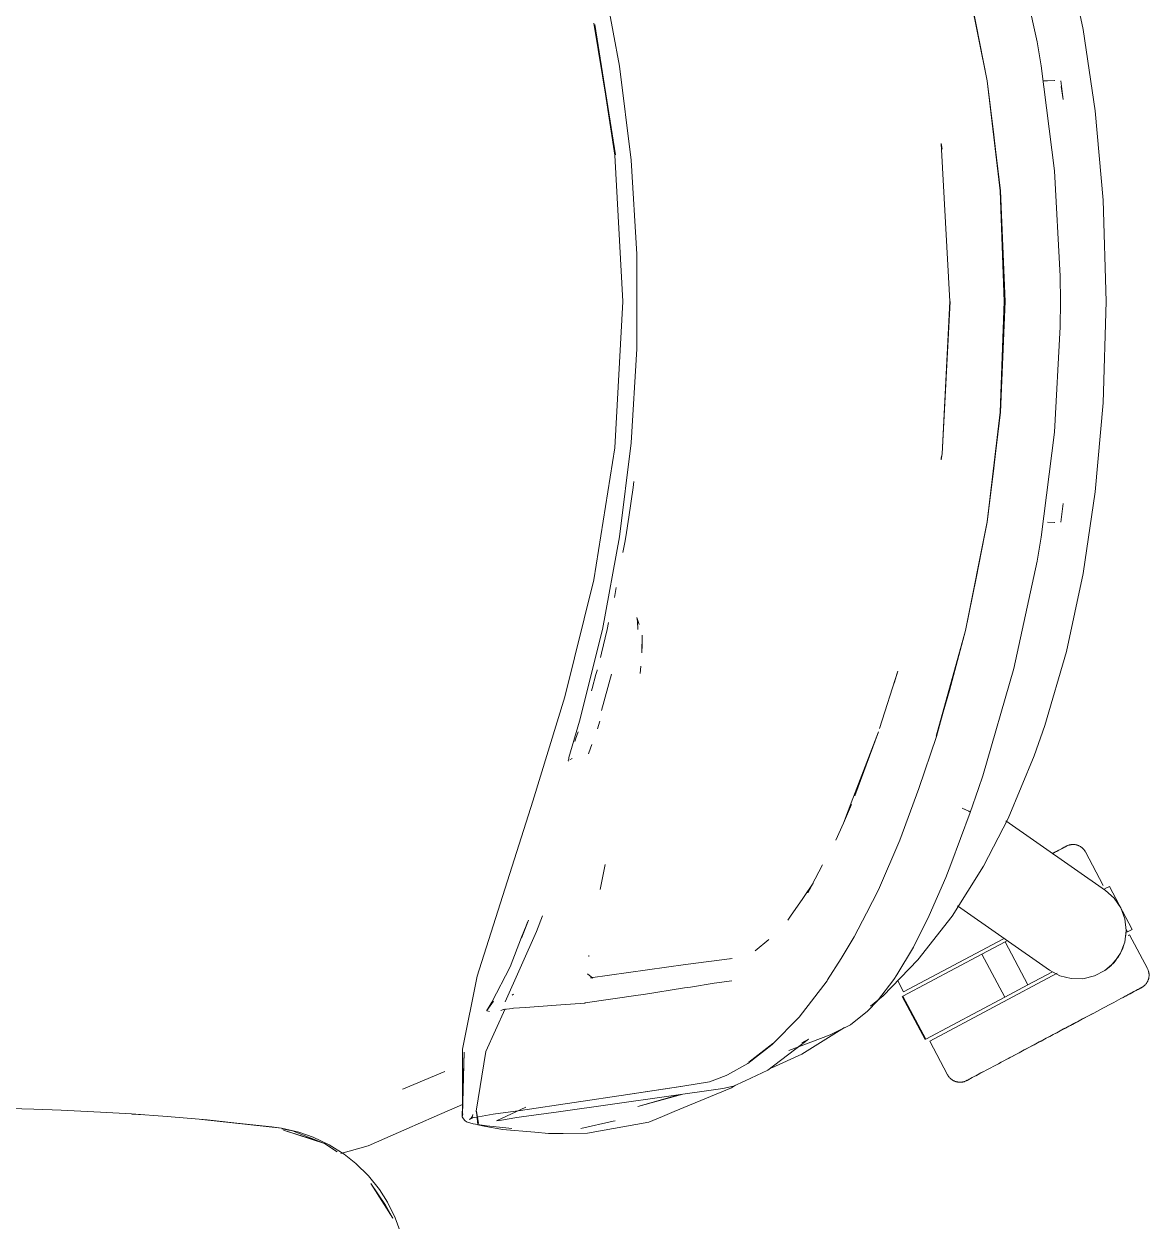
# Model space of a CAD drawing. Header units: millimetres. Extents: x 155927 to 295199, y -4084 to 97293.
# Drawn here: x 192864.7 to 193187.9, y 11078.5 to 11422.4 of the extents above; entities that cross this region are included whole.
import ezdxf

# ---------------------------------------------------------------- set-up
doc = ezdxf.new("R2010")
doc.units = ezdxf.units.MM
doc.header["$MEASUREMENT"] = 0
doc.layers.add('G-IMPT', color=8, linetype='CONTINUOUS', lineweight=9)
doc.layers.add('I-FURN', color=8, linetype='CONTINUOUS', lineweight=9)

msp = doc.modelspace()

# ---------------------------------------------------------------- linework, layer by layer
at = {"layer": 'G-IMPT'}
for p, q in [((193155.69, 11417.26), (193149.03, 11448.05)), ((193164.12, 11443.15), (193168.94, 11420.79)), ((193030.85, 11436.88), (193035.78, 11410.21)), ((193141.34, 11405.99), (193135.13, 11437.23)), ((193135.13, 11437.23), (193141.34, 11406.07)), ((193135.17, 11437.12), (193138.25, 11422.09)), ((193028.38, 11422.56), (193034.64, 11384.82)), ((193034.38, 11384.65), (193028.65, 11422.18)), ((193034.64, 11384.82), (193028.65, 11422.18)), ((193141.34, 11405.99), (193138.25, 11422.09)), ((193172.43, 11397.37), (193168.94, 11420.79)), ((193156.88, 11410.34), (193155.69, 11417.26)), ((193035.78, 11410.21), (193039.08, 11383.29)), ((193160.69, 11380.17), (193156.88, 11410.34)), ((193145.17, 11374.48), (193141.34, 11406.07)), ((193143.29, 11390.51), (193141.34, 11405.99)), ((193145.13, 11374.44), (193141.34, 11405.99)), ((193157.43, 11405.99), (193158.67, 11406.03)), ((193160.77, 11406.1), (193158.67, 11406.03)), ((193160.77, 11406.1), (193160.66, 11406.1)), ((193162.53, 11406.07), (193163.18, 11400.66)), ((193162.61, 11404.43), (193163.18, 11400.66)), ((193174.69, 11371.8), (193172.43, 11397.37)), ((193128.13, 11387.94), (193128.17, 11387.69)), ((193130.68, 11342.66), (193128.17, 11388)), ((193128.17, 11388), (193128.4, 11386.39)), ((193128.4, 11386.39), (193128.17, 11387.69)), ((193143.29, 11390.51), (193145.13, 11374.44)), ((193034.38, 11384.65), (193036.74, 11342.66)), ((193040.73, 11356.22), (193039.08, 11383.29)), ((193162.31, 11349.97), (193160.69, 11380.17)), ((193145.13, 11374.44), (193145.8, 11359.54)), ((193145.13, 11374.44), (193146.27, 11342.66)), ((193146.5, 11342.66), (193145.17, 11374.48)), ((193175.54, 11342.66), (193174.69, 11371.8)), ((193145.8, 11359.54), (193146.27, 11342.66)), ((193040.73, 11329.1), (193040.73, 11356.22)), ((193162.31, 11349.97), (193162.4, 11342.66)), ((193034.38, 11300.67), (193036.74, 11342.66)), ((193130.73, 11342.66), (193128.4, 11298.93)), ((193130.68, 11342.66), (193128.4, 11298.93)), ((193145.13, 11310.88), (193146.27, 11342.66)), ((193145.17, 11310.84), (193146.5, 11342.66)), ((193145.8, 11325.77), (193146.27, 11342.66)), ((193162.31, 11335.35), (193162.4, 11342.66)), ((193174.69, 11313.52), (193175.54, 11342.66)), ((193162.31, 11335.35), (193160.69, 11305.14)), ((193040.73, 11329.1), (193039.08, 11302.03)), ((193145.8, 11325.77), (193145.13, 11310.88)), ((193172.43, 11287.95), (193174.69, 11313.52)), ((193145.13, 11310.88), (193141.34, 11279.33)), ((193145.17, 11310.84), (193141.34, 11279.25)), ((193145.13, 11310.88), (193143.29, 11294.8)), ((193160.69, 11305.14), (193156.88, 11274.97)), ((193035.78, 11275.11), (193039.08, 11302.03)), ((193028.38, 11262.76), (193034.38, 11300.67)), ((193128.4, 11298.93), (193128.14, 11297.15)), ((193128.4, 11298.93), (193128.17, 11297.63)), ((193128.13, 11297.38), (193128.17, 11297.63)), ((193141.34, 11279.33), (193143.29, 11294.8)), ((193038.4, 11280.74), (193039.69, 11289.26)), ((193039.69, 11289.26), (193039.88, 11290.92)), ((193168.94, 11264.53), (193172.43, 11287.95)), ((193162.53, 11279.24), (193163.18, 11284.66)), ((193038.4, 11280.74), (193037.55, 11275.11)), ((193135.17, 11248.2), (193141.34, 11279.33)), ((193135.17, 11248.2), (193141.34, 11279.25)), ((193141.34, 11279.33), (193138.25, 11263.22)), ((193158.67, 11279.29), (193160.77, 11279.21)), ((193160.77, 11279.21), (193160.66, 11279.21)), ((193030.85, 11248.44), (193035.78, 11275.11)), ((193037.55, 11275.11), (193037.3, 11273.48)), ((193156.88, 11274.97), (193155.69, 11268.05)), ((193036.75, 11270.58), (193037.3, 11273.48)), ((193149.03, 11237.26), (193155.69, 11268.05)), ((193164.12, 11242.16), (193168.94, 11264.53)), ((193028.38, 11262.76), (193020.07, 11229.07)), ((193034.82, 11260.48), (193034.29, 11257.66)), ((193135.17, 11248.2), (193138.25, 11263.22)), ((193032.62, 11250.43), (193032.17, 11248.46)), ((193040.95, 11250.8), (193040.73, 11251.85)), ((193040.73, 11251.85), (193041.42, 11249.9)), ((193040.95, 11250.8), (193040.98, 11248.49)), ((193030.85, 11248.44), (193024.3, 11222.12)), ((193030.61, 11241.7), (193032.17, 11248.46)), ((193040.99, 11248.63), (193040.98, 11248.49)), ((193042.27, 11246.79), (193042.18, 11241.73)), ((193042.27, 11246.79), (193042.27, 11244.01)), ((193135.17, 11248.2), (193126.74, 11217.79)), ((193135.17, 11248.2), (193126.79, 11217.7)), ((193130.52, 11230.95), (193135.17, 11248.2)), ((193042.18, 11241.73), (193042.27, 11244.01)), ((193030.61, 11241.7), (193030.28, 11240.41)), ((193157.95, 11220.92), (193164.12, 11242.16)), ((193029, 11235.55), (193029.31, 11236.69)), ((193029.31, 11236.69), (193029.36, 11236.86)), ((193041.87, 11237.94), (193041.66, 11235.85)), ((193115.72, 11236.52), (193110.47, 11220.03)), ((193115.72, 11236.52), (193114.64, 11233.08)), ((193149.03, 11237.26), (193140.08, 11206.44)), ((193029, 11235.55), (193027.88, 11231.55)), ((193030.58, 11225.22), (193033.49, 11235.62)), ((193027.88, 11231.55), (193027.67, 11230.86)), ((193130.52, 11230.95), (193126.74, 11217.79)), ((193010.89, 11199.1), (193020.07, 11229.07)), ((193024.3, 11222.12), (193021.23, 11211.69)), ((193023.14, 11216.92), (193023.88, 11219.02)), ((193030.14, 11222.13), (193029.41, 11219.92)), ((193110.19, 11219.04), (193103.37, 11200.64)), ((193110.19, 11219.04), (193103.48, 11201.59)), ((193157.95, 11220.92), (193154.88, 11212.19)), ((193023.14, 11216.92), (193022.9, 11216.26)), ((193126.79, 11217.7), (193121.78, 11202.79)), ((193027.43, 11214.37), (193026.81, 11212.71)), ((193027.43, 11214.37), (193027.8, 11215.38)), ((193154.88, 11212.19), (193147.36, 11194.21)), ((193021.03, 11210.9), (193021.09, 11211.13)), ((193021.12, 11210.67), (193021.03, 11210.9)), ((193021.09, 11211.13), (193021.16, 11211.42)), ((193021.16, 11211.42), (193021.23, 11211.69)), ((193022.12, 11211.44), (193021.51, 11211.05)), ((193022.12, 11211.44), (193021.91, 11211.29)), ((193140.08, 11206.44), (193138.89, 11202.83)), ((193116.32, 11187.91), (193121.78, 11202.79)), ((193136.48, 11195.9), (193138.89, 11202.83)), ((193010.89, 11199.1), (192994.9, 11148.86)), ((193100.09, 11192.79), (193102.81, 11199.87)), ((193103.48, 11201.59), (193102.81, 11199.87)), ((193100.09, 11192.79), (193102.4, 11198.23)), ((193130.95, 11180.94), (193136.52, 11195.9)), ((193135.25, 11196.68), (193134.2, 11197.11)), ((193134.2, 11197.11), (193134.79, 11196.88)), ((193135.25, 11196.68), (193134.79, 11196.88)), ((193135.25, 11196.68), (193135.9, 11196.4)), ((193135.25, 11196.68), (193136.08, 11196.3)), ((193135.9, 11196.4), (193136.08, 11196.3)), ((193136.49, 11196.03), (193136.08, 11196.3)), ((193136.08, 11196.3), (193136.47, 11196.08)), ((193136.49, 11196.03), (193136.47, 11196.08)), ((193136.49, 11196.03), (193136.48, 11195.9)), ((193136.52, 11195.9), (193136.49, 11196.03)), ((193097.89, 11187.94), (193100.09, 11192.79)), ((193140.27, 11180.44), (193147.36, 11194.21)), ((193116.32, 11187.91), (193110.14, 11173.68)), ((193031.61, 11180.99), (193030.2, 11173.73)), ((193094.02, 11180.89), (193089.83, 11172.79)), ((193129.47, 11177.25), (193130.95, 11180.94)), ((193131.29, 11166.14), (193140.27, 11180.44)), ((193091.34, 11175.56), (193088.78, 11171.81)), ((193091.34, 11175.56), (193089.83, 11172.79)), ((193124.7, 11166.3), (193129.47, 11177.25)), ((193088.39, 11171.23), (193084.89, 11166.1)), ((193088.78, 11171.81), (193088.39, 11171.23)), ((193106.75, 11166.95), (193110.14, 11173.68)), ((193009.6, 11164.94), (193007.57, 11159.84)), ((193007.57, 11159.84), (193009.37, 11164.37)), ((193007.58, 11160.04), (193009.6, 11164.94)), ((193013.62, 11166.26), (193011.87, 11161.68)), ((193084.89, 11166.1), (193084.14, 11164.99)), ((193106.75, 11166.95), (193103.19, 11160.16)), ((193124.7, 11166.3), (193120.17, 11157.24)), ((193124.48, 11165.85), (193120.17, 11157.24)), ((193124.7, 11166.3), (193120.48, 11157.84)), ((193131.29, 11166.14), (193121.49, 11153.54)), ((193124.48, 11165.85), (193124.7, 11166.3)), ((193011.87, 11161.68), (193002.95, 11141.52)), ((193004.32, 11151.57), (193007.58, 11160.04)), ((193078.62, 11159.46), (193074.71, 11156.13)), ((193099.42, 11153.93), (193103.19, 11160.16)), ((193120.17, 11157.24), (193115.44, 11149.25)), ((193120.17, 11157.24), (193120.48, 11157.84)), ((193026.93, 11154.51), (193026.97, 11154.86)), ((193054.76, 11152.19), (193068.12, 11153.96)), ((193068.12, 11153.96), (193067.65, 11153.82)), ((193099.42, 11153.93), (193095.54, 11147.84)), ((193004.32, 11151.57), (192999.04, 11141.46)), ((193054.76, 11152.19), (193027.43, 11148.45)), ((193111.53, 11143.25), (193121.49, 11153.54)), ((192994.9, 11148.86), (192990.7, 11127.9)), ((193026.58, 11149.56), (193028.14, 11148.32)), ((193027.43, 11148.45), (193027.69, 11148.4)), ((193027.93, 11148.36), (193027.69, 11148.4)), ((193062.95, 11146.83), (193056.12, 11145.77)), ((193062.95, 11146.83), (193068.03, 11147.58)), ((193087.35, 11137.14), (193095.37, 11147.58)), ((193095.37, 11147.58), (193095.54, 11147.84)), ((193109.86, 11141.83), (193114.57, 11147.96)), ((193114.57, 11147.96), (193115.44, 11149.25)), ((193005.33, 11143.69), (193004.89, 11143.42)), ((193025.92, 11141.18), (193041.13, 11143.39)), ((193041.13, 11143.39), (193042.69, 11143.64)), ((193042.69, 11143.64), (193054.46, 11145.51)), ((193056.12, 11145.77), (193054.46, 11145.51)), ((192997.69, 11139.01), (192999.54, 11141.71)), ((192997.69, 11139.01), (192999.04, 11141.46)), ((193008.75, 11139.92), (193005.34, 11139.67)), ((193008.75, 11139.92), (193017.6, 11140.56)), ((193025.84, 11141.17), (193017.6, 11140.56)), ((193025.92, 11141.18), (193025.84, 11141.17)), ((193109.86, 11141.83), (193106.97, 11138.8)), ((193107.86, 11140.25), (193111.53, 11143.25)), ((192997.33, 11127.2), (193002.92, 11139.49)), ((192997.69, 11139.01), (192997.66, 11139.18)), ((192997.72, 11138.88), (192997.69, 11139.01)), ((192998.41, 11138.73), (192997.72, 11138.88)), ((193001.68, 11139.04), (193002.45, 11139.32)), ((193002.51, 11139.34), (193002.45, 11139.32)), ((193004.97, 11139.63), (193002.51, 11139.34)), ((193004.97, 11139.63), (193005.34, 11139.67)), ((193079.61, 11129.24), (193087.35, 11137.14)), ((193102.1, 11134.94), (193106.97, 11138.8)), ((193099.61, 11133.63), (193088.16, 11126.51)), ((193098.53, 11133.15), (193096.3, 11132.08)), ((193100.97, 11134.33), (193098.53, 11133.15)), ((193099.61, 11133.63), (193100.37, 11134.13)), ((193100.97, 11134.33), (193102.1, 11134.94)), ((193072.87, 11124.15), (193079.82, 11129.55)), ((193079.82, 11129.55), (193076.25, 11126.74)), ((193090.05, 11130.8), (193078.4, 11121.89)), ((193084.39, 11127.57), (193096.3, 11132.08)), ((193090.05, 11130.8), (193088.1, 11129.69)), ((192991.14, 11127.01), (192990.56, 11108.57)), ((192990.7, 11127.9), (192990.66, 11109.03)), ((192991.14, 11127.01), (192990.66, 11109.03)), ((192997.33, 11127.2), (192994.62, 11110.15)), ((193079.61, 11129.24), (193072.64, 11123.82)), ((193072.87, 11124.15), (193076.25, 11126.74)), ((193088.16, 11126.51), (193079.53, 11122.53)), ((193072.64, 11123.82), (193066.81, 11120.54)), ((192985.56, 11121.47), (192973.7, 11116.55)), ((193066.39, 11120.32), (193061.6, 11118.57)), ((193066.39, 11120.32), (193066.81, 11120.54)), ((193078.4, 11121.89), (193071.82, 11118.82)), ((192973.44, 11116.44), (192973.7, 11116.55)), ((193018.25, 11109.93), (193065.47, 11116.61)), ((193038.16, 11114.88), (193053.35, 11117.2)), ((193038.76, 11114.97), (193053.93, 11117.27)), ((193038.76, 11114.97), (193053.35, 11117.2)), ((193067.9, 11116.77), (193051.45, 11109.97)), ((193061.6, 11118.57), (193053.93, 11117.27)), ((193065.47, 11116.61), (193068.46, 11117.25)), ((193069.07, 11117.54), (193067.9, 11116.77)), ((193071.82, 11118.82), (193068.46, 11117.25)), ((193038.16, 11114.88), (193007.28, 11110.32)), ((193041.04, 11111.48), (193053.99, 11114.99)), ((193041.04, 11111.48), (193052.77, 11114.79)), ((192855.22, 11111), (192867.53, 11110.7)), ((192875.4, 11110.41), (192867.53, 11110.7)), ((192875.4, 11110.41), (192886.71, 11109.87)), ((192895.58, 11109.31), (192886.71, 11109.87)), ((192895.58, 11109.31), (192905.87, 11108.58)), ((192897.62, 11109.17), (192895.72, 11109.26)), ((192897.62, 11109.17), (192899.04, 11109.04)), ((192982.5, 11108.44), (192990.67, 11112.01)), ((192990.53, 11108.45), (192990.72, 11109.32)), ((192990.56, 11108.57), (192990.66, 11109.03)), ((192990.66, 11109.03), (192990.7, 11109.21)), ((192990.72, 11109.32), (192990.7, 11109.21)), ((192993.17, 11108.1), (192999.43, 11109.21)), ((192993.51, 11108.65), (192993.59, 11109.15)), ((192995.3, 11106.57), (192994.62, 11110.15)), ((192995.3, 11106.57), (192994.68, 11110.12)), ((192994.68, 11110.12), (192995.07, 11106.16)), ((193007.28, 11110.32), (192999.43, 11109.21)), ((193008.83, 11111.3), (193000.4, 11107.3)), ((193018.25, 11109.93), (193007.59, 11108.49)), ((193051.45, 11109.97), (193048.08, 11108.58)), ((192917.27, 11107.59), (192905.87, 11108.58)), ((192938.7, 11105.24), (192915.75, 11107.7)), ((192915.75, 11107.7), (192935.89, 11105.57)), ((192938.7, 11105.24), (192917.27, 11107.59)), ((192938.7, 11105.24), (192935.89, 11105.57)), ((192974.67, 11105.02), (192982.5, 11108.44)), ((192990.53, 11108.45), (192990.93, 11107.88)), ((192991.3, 11107.39), (192990.93, 11107.88)), ((192991.3, 11107.39), (192991.84, 11107.06)), ((192993.7, 11106.51), (192991.84, 11107.06)), ((192993.79, 11108.27), (192992.69, 11107.71)), ((192993.19, 11108.11), (192992.69, 11107.71)), ((192993.79, 11108.27), (192993.17, 11108.1)), ((192993.51, 11108.65), (192993.19, 11108.11)), ((192996.98, 11105.98), (192993.7, 11106.51)), ((192997.39, 11105.72), (192995.07, 11106.16)), ((192996.98, 11105.98), (192997.59, 11105.9)), ((192997.39, 11105.72), (193001.64, 11104.91)), ((193002.28, 11105.38), (192997.59, 11105.9)), ((193000.4, 11107.3), (193001.27, 11107.45)), ((193001.27, 11107.45), (193006.29, 11108.28)), ((193006.29, 11108.28), (193007.59, 11108.49)), ((193024.66, 11105.16), (193033.97, 11107.2)), ((193026.53, 11103.75), (193044.22, 11106.99)), ((193033.97, 11107.2), (193034.55, 11107.36)), ((193044.22, 11106.99), (193048.08, 11108.58)), ((192938.7, 11105.24), (192943.67, 11104.09)), ((192938.78, 11105.03), (192941.84, 11104.45)), ((192951.06, 11100.84), (192939.2, 11104.66)), ((192948.35, 11101.74), (192939.2, 11104.66)), ((192941.84, 11104.45), (192951.06, 11100.84)), ((192947.8, 11102.64), (192943.67, 11104.09)), ((192952.38, 11100.45), (192947.8, 11102.64)), ((192963.54, 11100.16), (192974.67, 11105.02)), ((193002.11, 11104.87), (193001.64, 11104.91)), ((193011.44, 11104.06), (193002.11, 11104.87)), ((193002.28, 11105.38), (193004.87, 11105.17)), ((193011.44, 11104.06), (193015.39, 11103.72)), ((193015.39, 11103.72), (193019.56, 11103.72)), ((193026.53, 11103.75), (193019.56, 11103.72)), ((192951.06, 11100.84), (192948.35, 11101.74)), ((192951.06, 11100.84), (192954.63, 11098.42)), ((192952.38, 11100.45), (192956.7, 11097.72)), ((192963.54, 11100.16), (192955.72, 11097.91)), ((192960.01, 11095.09), (192956.7, 11097.72)), ((192963.62, 11091.55), (192960.01, 11095.09)), ((192963.62, 11091.55), (192966.81, 11087.57)), ((192970.67, 11079.42), (192964.34, 11089.37)), ((192968.51, 11083.09), (192964.34, 11089.37)), ((192969.07, 11084.02), (192966.81, 11087.57)), ((192970.67, 11079.42), (192968.51, 11083.09)), ((192971.31, 11079.51), (192969.07, 11084.02)), ((192971.31, 11079.51), (192973.02, 11074.74))]:
    msp.add_line(p, q, dxfattribs=at)
at = {"layer": 'I-FURN'}
for p, q in [((193146.73, 11193.54), (193175.33, 11173.52)), ((193160.54, 11184.32), (193161.04, 11184.59)), ((193161.29, 11184.72), (193160.81, 11184.47)), ((193161.04, 11184.59), (193161.5, 11184.83)), ((193161.74, 11184.96), (193161.29, 11184.72)), ((193161.5, 11184.83), (193161.93, 11185.06)), ((193162.15, 11185.18), (193161.74, 11184.96)), ((193161.93, 11185.06), (193162.32, 11185.27)), ((193162.52, 11185.38), (193162.15, 11185.18)), ((193162.32, 11185.27), (193162.68, 11185.46)), ((193162.86, 11185.55), (193162.52, 11185.38)), ((193162.68, 11185.46), (193163, 11185.63)), ((193163.15, 11185.71), (193162.86, 11185.55)), ((193163, 11185.63), (193163.28, 11185.78)), ((193163.41, 11185.85), (193163.15, 11185.71)), ((193163.28, 11185.78), (193163.52, 11185.91)), ((193163.63, 11185.97), (193163.41, 11185.85)), ((193163.52, 11185.91), (193163.72, 11186.01)), ((193163.81, 11186.06), (193163.63, 11185.97)), ((193163.72, 11186.01), (193163.88, 11186.1)), ((193163.95, 11186.14), (193163.81, 11186.06)), ((193163.88, 11186.1), (193164, 11186.16)), ((193164.05, 11186.19), (193163.95, 11186.14)), ((193164, 11186.16), (193164.09, 11186.21)), ((193164.11, 11186.22), (193164.05, 11186.19)), ((193164.09, 11186.21), (193164.13, 11186.23)), ((193164.13, 11186.23), (193164.11, 11186.22)), ((193164.13, 11186.23), (193164.28, 11186.31)), ((193164.13, 11186.23), (193164.13, 11186.23)), ((193164.28, 11186.31), (193164.42, 11186.37)), ((193164.42, 11186.37), (193164.57, 11186.43)), ((193164.57, 11186.43), (193164.72, 11186.49)), ((193164.72, 11186.49), (193164.88, 11186.54)), ((193164.88, 11186.54), (193165.03, 11186.58)), ((193165.03, 11186.58), (193165.19, 11186.62)), ((193165.19, 11186.62), (193165.35, 11186.65)), ((193165.35, 11186.65), (193165.51, 11186.67)), ((193165.51, 11186.67), (193165.67, 11186.69)), ((193165.67, 11186.69), (193165.83, 11186.7)), ((193165.83, 11186.7), (193165.99, 11186.7)), ((193165.99, 11186.7), (193166.15, 11186.7)), ((193166.15, 11186.7), (193166.31, 11186.69)), ((193166.31, 11186.69), (193166.47, 11186.68)), ((193166.47, 11186.68), (193166.63, 11186.66)), ((193166.63, 11186.66), (193166.79, 11186.63)), ((193166.79, 11186.63), (193166.95, 11186.6)), ((193166.95, 11186.6), (193167.11, 11186.56)), ((193167.11, 11186.56), (193167.26, 11186.51)), ((193167.26, 11186.51), (193167.41, 11186.46)), ((193167.41, 11186.46), (193167.56, 11186.4)), ((193167.56, 11186.4), (193167.71, 11186.33)), ((193167.71, 11186.33), (193167.86, 11186.26)), ((193167.86, 11186.26), (193168, 11186.19)), ((193168, 11186.19), (193168.14, 11186.11)), ((193168.14, 11186.11), (193168.27, 11186.02)), ((193168.27, 11186.02), (193168.4, 11185.93)), ((193168.4, 11185.93), (193168.53, 11185.83)), ((193168.53, 11185.83), (193168.66, 11185.73)), ((193168.66, 11185.73), (193168.78, 11185.62)), ((193168.78, 11185.62), (193168.89, 11185.51)), ((193168.89, 11185.51), (193169, 11185.39)), ((193169, 11185.39), (193169.11, 11185.27)), ((193169.11, 11185.27), (193169.21, 11185.14)), ((193169.21, 11185.14), (193169.31, 11185.01)), ((193169.31, 11185.01), (193169.4, 11184.88)), ((193169.4, 11184.88), (193169.48, 11184.74)), ((193169.48, 11184.74), (193169.56, 11184.6)), ((193169.56, 11184.6), (193169.58, 11184.57)), ((193174.73, 11174.88), (193169.58, 11184.57)), ((193160, 11184.03), (193160.54, 11184.32)), ((193160.81, 11184.47), (193160.29, 11184.19)), ((193175.09, 11173.94), (193176.48, 11174.68)), ((193183.06, 11162.32), (193176.48, 11174.68)), ((193175.17, 11173.98), (193175.09, 11173.94)), ((193175.33, 11173.52), (193177.84, 11171.26)), ((193177.84, 11171.26), (193179.73, 11168.48)), ((193159.27, 11150.59), (193132.84, 11169.1)), ((193179.73, 11168.48), (193180.91, 11165.31)), ((193180.91, 11165.31), (193181.29, 11161.96)), ((193181.29, 11161.96), (193180.86, 11158.62)), ((193181.26, 11162.33), (193181.66, 11161.58)), ((193183.06, 11162.32), (193181.66, 11161.58)), ((193181.66, 11161.58), (193181.75, 11161.62)), ((193181.87, 11160.55), (193182.25, 11160.75)), ((193187.4, 11151.07), (193182.25, 11160.75)), ((193117.34, 11144.36), (193146.04, 11159.62)), ((193139.87, 11155.21), (193146.51, 11158.74)), ((193146.51, 11158.74), (193146.93, 11158.96)), ((193153.08, 11146.38), (193146.51, 11158.74)), ((193180.86, 11158.62), (193179.65, 11155.47)), ((193117.16, 11143.13), (193139.87, 11155.21)), ((193146.44, 11142.85), (193139.87, 11155.21)), ((193176.87, 11151.85), (193179.17, 11154.63)), ((193179.65, 11155.47), (193177.71, 11152.71)), ((193162.25, 11149.01), (193159.27, 11150.59)), ((193175.17, 11150.49), (193172.17, 11148.94)), ((193177.71, 11152.71), (193175.17, 11150.49)), ((193175.45, 11150.69), (193176.87, 11151.85)), ((193187.4, 11151.07), (193187.47, 11150.92)), ((193187.47, 11150.92), (193187.53, 11150.78)), ((193187.53, 11150.78), (193187.6, 11150.63)), ((193187.6, 11150.63), (193187.65, 11150.48)), ((193187.65, 11150.48), (193187.7, 11150.32)), ((193187.7, 11150.32), (193187.74, 11150.17)), ((193187.74, 11150.17), (193187.78, 11150.01)), ((193115.66, 11147.52), (193117.34, 11144.36)), ((193124.85, 11130.24), (193161.46, 11149.7)), ((193160.14, 11150.13), (193153.08, 11146.38)), ((193165.52, 11148.18), (193162.25, 11149.01)), ((193168.89, 11148.15), (193165.52, 11148.18)), ((193172.17, 11148.94), (193168.89, 11148.15)), ((193187.09, 11146.8), (193186.99, 11146.67)), ((193187.18, 11146.93), (193187.09, 11146.8)), ((193187.27, 11147.06), (193187.18, 11146.93)), ((193187.35, 11147.2), (193187.27, 11147.06)), ((193187.43, 11147.35), (193187.35, 11147.2)), ((193187.5, 11147.49), (193187.43, 11147.35)), ((193187.56, 11147.64), (193187.5, 11147.49)), ((193187.62, 11147.79), (193187.56, 11147.64)), ((193187.67, 11147.94), (193187.62, 11147.79)), ((193187.72, 11148.1), (193187.67, 11147.94)), ((193187.76, 11148.25), (193187.72, 11148.1)), ((193187.79, 11148.41), (193187.76, 11148.25)), ((193187.78, 11150.01), (193187.81, 11149.85)), ((193187.82, 11148.57), (193187.79, 11148.41)), ((193187.81, 11149.85), (193187.83, 11149.69)), ((193187.84, 11148.73), (193187.82, 11148.57)), ((193187.83, 11149.69), (193187.85, 11149.53)), ((193187.86, 11148.89), (193187.84, 11148.73)), ((193187.85, 11149.53), (193187.86, 11149.37)), ((193187.86, 11149.37), (193187.87, 11149.21)), ((193187.87, 11149.21), (193187.86, 11149.05)), ((193187.86, 11149.05), (193187.86, 11148.89)), ((193153.08, 11146.38), (193146.44, 11142.85)), ((193181.34, 11143.28), (193180.75, 11142.97)), ((193181.03, 11143.12), (193181.6, 11143.42)), ((193181.89, 11143.58), (193181.34, 11143.28)), ((193181.6, 11143.42), (193182.13, 11143.7)), ((193182.41, 11143.85), (193181.89, 11143.58)), ((193182.13, 11143.7), (193182.63, 11143.97)), ((193182.89, 11144.11), (193182.41, 11143.85)), ((193182.63, 11143.97), (193183.1, 11144.22)), ((193183.33, 11144.34), (193182.89, 11144.11)), ((193183.1, 11144.22), (193183.53, 11144.45)), ((193183.74, 11144.56), (193183.33, 11144.34)), ((193183.53, 11144.45), (193183.92, 11144.66)), ((193184.12, 11144.76), (193183.74, 11144.56)), ((193183.92, 11144.66), (193184.28, 11144.84)), ((193184.45, 11144.94), (193184.12, 11144.76)), ((193184.28, 11144.84), (193184.59, 11145.01)), ((193184.75, 11145.1), (193184.45, 11144.94)), ((193184.59, 11145.01), (193184.87, 11145.16)), ((193185.01, 11145.23), (193184.75, 11145.1)), ((193184.87, 11145.16), (193185.11, 11145.29)), ((193185.23, 11145.35), (193185.01, 11145.23)), ((193185.11, 11145.29), (193185.32, 11145.4)), ((193185.41, 11145.45), (193185.23, 11145.35)), ((193185.32, 11145.4), (193185.48, 11145.48)), ((193185.55, 11145.52), (193185.41, 11145.45)), ((193185.48, 11145.48), (193185.6, 11145.55)), ((193185.65, 11145.57), (193185.55, 11145.52)), ((193185.6, 11145.55), (193185.68, 11145.59)), ((193185.71, 11145.61), (193185.65, 11145.57)), ((193185.68, 11145.59), (193185.72, 11145.61)), ((193185.73, 11145.62), (193185.71, 11145.61)), ((193185.72, 11145.61), (193185.73, 11145.62)), ((193185.77, 11145.64), (193185.73, 11145.62)), ((193185.91, 11145.72), (193185.77, 11145.64)), ((193186.04, 11145.8), (193185.91, 11145.72)), ((193186.18, 11145.89), (193186.04, 11145.8)), ((193186.31, 11145.99), (193186.18, 11145.89)), ((193186.43, 11146.09), (193186.31, 11145.99)), ((193186.55, 11146.2), (193186.43, 11146.09)), ((193186.67, 11146.31), (193186.55, 11146.2)), ((193186.78, 11146.42), (193186.67, 11146.31)), ((193186.89, 11146.54), (193186.78, 11146.42)), ((193186.99, 11146.67), (193186.89, 11146.54)), ((193116.99, 11143.04), (193123.56, 11130.68)), ((193123.73, 11130.77), (193117.16, 11143.13)), ((193146.44, 11142.85), (193123.73, 11130.77)), ((193174.56, 11139.68), (193175.38, 11140.12)), ((193175.38, 11140.12), (193176.19, 11140.54)), ((193176.19, 11140.54), (193176.96, 11140.96)), ((193176.96, 11140.96), (193177.71, 11141.35)), ((193177.71, 11141.35), (193178.43, 11141.74)), ((193178.43, 11141.74), (193179.13, 11142.11)), ((193179.13, 11142.11), (193179.79, 11142.46)), ((193179.79, 11142.46), (193180.43, 11142.8)), ((193180.43, 11142.8), (193181.03, 11143.12)), ((193168.76, 11136.59), (193167.8, 11136.08)), ((193168.24, 11136.32), (193169.19, 11136.82)), ((193169.7, 11137.09), (193168.76, 11136.59)), ((193169.19, 11136.82), (193170.13, 11137.32)), ((193170.63, 11137.59), (193169.7, 11137.09)), ((193170.13, 11137.32), (193171.05, 11137.81)), ((193171.54, 11138.07), (193170.63, 11137.59)), ((193171.05, 11137.81), (193171.96, 11138.29)), ((193171.96, 11138.29), (193172.85, 11138.77)), ((193172.85, 11138.77), (193173.71, 11139.23)), ((193173.71, 11139.23), (193174.56, 11139.68)), ((193161.33, 11132.64), (193162.33, 11133.18)), ((193162.87, 11133.46), (193161.87, 11132.93)), ((193162.33, 11133.18), (193163.33, 11133.71)), ((193163.87, 11133.99), (193162.87, 11133.46)), ((193163.33, 11133.71), (193164.33, 11134.24)), ((193164.86, 11134.52), (193163.87, 11133.99)), ((193164.33, 11134.24), (193165.32, 11134.76)), ((193165.85, 11135.05), (193164.86, 11134.52)), ((193165.32, 11134.76), (193166.3, 11135.29)), ((193166.83, 11135.57), (193165.85, 11135.05)), ((193166.3, 11135.29), (193167.28, 11135.81)), ((193167.8, 11136.08), (193166.83, 11135.57)), ((193167.28, 11135.81), (193168.24, 11136.32)), ((193124.85, 11130.24), (193130, 11120.55)), ((193155.86, 11129.74), (193154.88, 11129.21)), ((193155.33, 11129.45), (193156.32, 11129.98)), ((193156.85, 11130.26), (193155.86, 11129.74)), ((193156.32, 11129.98), (193157.31, 11130.51)), ((193157.85, 11130.79), (193156.85, 11130.26)), ((193157.31, 11130.51), (193158.31, 11131.04)), ((193158.85, 11131.33), (193157.85, 11130.79)), ((193158.31, 11131.04), (193159.32, 11131.57)), ((193159.86, 11131.86), (193158.85, 11131.33)), ((193159.32, 11131.57), (193160.32, 11132.11)), ((193160.86, 11132.4), (193159.86, 11131.86)), ((193160.32, 11132.11), (193161.33, 11132.64)), ((193161.87, 11132.93), (193160.86, 11132.4)), ((193149.22, 11126.21), (193148.34, 11125.74)), ((193148.74, 11125.95), (193149.64, 11126.43)), ((193150.13, 11126.69), (193149.22, 11126.21)), ((193149.64, 11126.43), (193150.55, 11126.91)), ((193151.05, 11127.18), (193150.13, 11126.69)), ((193150.55, 11126.91), (193151.48, 11127.41)), ((193151.99, 11127.68), (193151.05, 11127.18)), ((193151.48, 11127.41), (193152.43, 11127.91)), ((193152.94, 11128.18), (193151.99, 11127.68)), ((193152.43, 11127.91), (193153.38, 11128.42)), ((193153.91, 11128.7), (193152.94, 11128.18)), ((193153.38, 11128.42), (193154.35, 11128.93)), ((193154.88, 11129.21), (193153.91, 11128.7)), ((193154.35, 11128.93), (193155.33, 11129.45)), ((193142.37, 11122.56), (193143.08, 11122.94)), ((193143.08, 11122.94), (193143.81, 11123.33)), ((193143.81, 11123.33), (193144.58, 11123.73)), ((193144.58, 11123.73), (193145.36, 11124.15)), ((193145.36, 11124.15), (193146.17, 11124.59)), ((193146.17, 11124.59), (193147.01, 11125.03)), ((193147.47, 11125.27), (193146.62, 11124.82)), ((193147.01, 11125.03), (193147.87, 11125.48)), ((193148.34, 11125.74), (193147.47, 11125.27)), ((193147.87, 11125.48), (193148.74, 11125.95)), ((193130.02, 11120.51), (193130, 11120.55)), ((193130.1, 11120.37), (193130.02, 11120.51)), ((193130.19, 11120.24), (193130.1, 11120.37)), ((193130.28, 11120.1), (193130.19, 11120.24)), ((193130.38, 11119.97), (193130.28, 11120.1)), ((193130.48, 11119.85), (193130.38, 11119.97)), ((193130.58, 11119.73), (193130.48, 11119.85)), ((193130.7, 11119.61), (193130.58, 11119.73)), ((193130.81, 11119.5), (193130.7, 11119.61)), ((193130.93, 11119.39), (193130.81, 11119.5)), ((193131.06, 11119.29), (193130.93, 11119.39)), ((193131.18, 11119.19), (193131.06, 11119.29)), ((193136.07, 11119.21), (193135.87, 11119.11)), ((193135.96, 11119.15), (193136.17, 11119.27)), ((193136.31, 11119.34), (193136.07, 11119.21)), ((193136.17, 11119.27), (193136.43, 11119.41)), ((193136.59, 11119.49), (193136.31, 11119.34)), ((193136.43, 11119.41), (193136.73, 11119.56)), ((193136.91, 11119.66), (193136.59, 11119.49)), ((193136.73, 11119.56), (193137.07, 11119.74)), ((193137.26, 11119.85), (193136.91, 11119.66)), ((193137.07, 11119.74), (193137.44, 11119.94)), ((193137.66, 11120.06), (193137.26, 11119.85)), ((193137.44, 11119.94), (193137.85, 11120.16)), ((193138.08, 11120.28), (193137.66, 11120.06)), ((193137.85, 11120.16), (193138.29, 11120.4)), ((193138.55, 11120.53), (193138.08, 11120.28)), ((193138.29, 11120.4), (193138.78, 11120.65)), ((193139.05, 11120.8), (193138.55, 11120.53)), ((193138.78, 11120.65), (193139.29, 11120.93)), ((193139.59, 11121.08), (193139.05, 11120.8)), ((193139.29, 11120.93), (193139.84, 11121.22)), ((193140.16, 11121.39), (193139.59, 11121.08)), ((193139.84, 11121.22), (193140.43, 11121.53)), ((193140.43, 11121.53), (193141.05, 11121.86)), ((193141.05, 11121.86), (193141.69, 11122.2)), ((193141.69, 11122.2), (193142.37, 11122.56)), ((193131.32, 11119.1), (193131.18, 11119.19)), ((193131.45, 11119.01), (193131.32, 11119.1)), ((193131.59, 11118.93), (193131.45, 11119.01)), ((193131.73, 11118.85), (193131.59, 11118.93)), ((193131.88, 11118.78), (193131.73, 11118.85)), ((193132.02, 11118.72), (193131.88, 11118.78)), ((193132.18, 11118.66), (193132.02, 11118.72)), ((193132.33, 11118.61), (193132.18, 11118.66)), ((193132.48, 11118.56), (193132.33, 11118.61)), ((193132.64, 11118.52), (193132.48, 11118.56)), ((193132.8, 11118.49), (193132.64, 11118.52)), ((193132.95, 11118.46), (193132.8, 11118.49)), ((193133.11, 11118.44), (193132.95, 11118.46)), ((193133.27, 11118.42), (193133.11, 11118.44)), ((193133.44, 11118.42), (193133.27, 11118.42)), ((193133.6, 11118.41), (193133.44, 11118.42)), ((193133.76, 11118.42), (193133.6, 11118.41)), ((193133.92, 11118.43), (193133.76, 11118.42)), ((193134.08, 11118.45), (193133.92, 11118.43)), ((193134.24, 11118.47), (193134.08, 11118.45)), ((193134.4, 11118.5), (193134.24, 11118.47)), ((193134.55, 11118.54), (193134.4, 11118.5)), ((193134.71, 11118.58), (193134.55, 11118.54)), ((193134.86, 11118.63), (193134.71, 11118.58)), ((193135.01, 11118.68), (193134.86, 11118.63)), ((193135.16, 11118.75), (193135.01, 11118.68)), ((193135.31, 11118.81), (193135.16, 11118.75)), ((193135.45, 11118.89), (193135.31, 11118.81)), ((193135.45, 11118.89), (193135.47, 11118.9)), ((193135.46, 11118.89), (193135.45, 11118.89)), ((193135.5, 11118.91), (193135.46, 11118.89)), ((193135.47, 11118.9), (193135.53, 11118.93)), ((193135.58, 11118.95), (193135.5, 11118.91)), ((193135.53, 11118.93), (193135.63, 11118.98)), ((193135.71, 11119.02), (193135.58, 11118.95)), ((193135.63, 11118.98), (193135.78, 11119.06)), ((193135.87, 11119.11), (193135.71, 11119.02)), ((193135.78, 11119.06), (193135.96, 11119.15))]:
    msp.add_line(p, q, dxfattribs=at)
for points in [[(193181.26, 11162.33), (193181.27, 11162.1), (193181.27, 11161.56), (193181.23, 11160.89), (193181.19, 11160.52)], [(193178.32, 11153.42), (193177.99, 11153), (193177.65, 11152.57), (193177.22, 11152.19)]]:
    msp.add_open_spline(points, degree=3, dxfattribs=at)
msp.add_open_spline([(193180.66, 11157.91), (193180.52, 11157.45), (193180.3, 11156.82), (193180, 11156.18), (193179.92, 11156.03)], degree=3, knots=[-0.6, -0.6, -0.6, -0.6, -0.5, -0.4680239, -0.4680239, -0.4680239, -0.4680239], dxfattribs=at)

doc.saveas('drawing.dxf')
